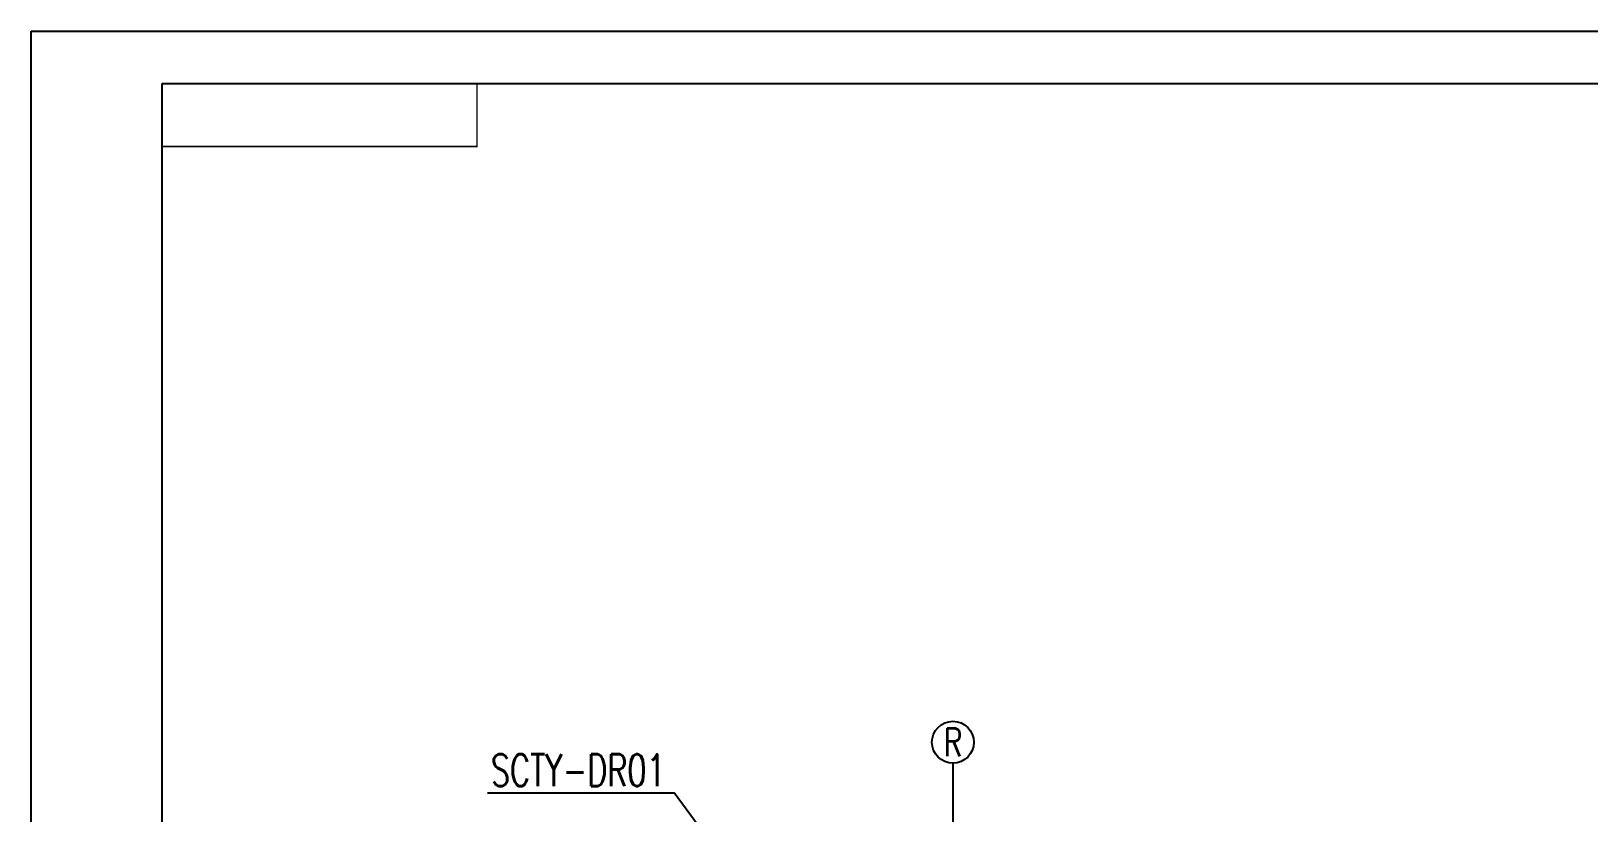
# Model space of a CAD drawing. Header units: millimetres. Extents: x 21147 to 38967, y 10167 to 35397.
# Drawn here: x 21147 to 30057, y 30928 to 35397 of the extents above; entities that cross this region are included whole.
import ezdxf
from ezdxf.enums import TextEntityAlignment as Align

# ---------------------------------------------------------------- set-up
doc = ezdxf.new("R2010")
doc.units = ezdxf.units.MM
doc.linetypes.add('CENTER', pattern=[1.25, 1, -0.1, 0.05, -0.1])
for name, color, linetype in [('CC', 4, 'Continuous'), ('TK', 3, 'Continuous'), ('ZX', 1, 'CENTER')]:
    doc.layers.add(name, color=color, linetype=linetype)
doc.styles.add('HZA', font='TXT', dxfattribs={"width": 0.75, "bigfont": 'AMS_DX'})

msp = doc.modelspace()

# ---------------------------------------------------------------- linework, layer by layer
at = {"layer": 'CC'}
msp.add_line((25263.88256, 30450.46336), (24825.96924, 31042.03635), dxfattribs=at)
at = {"layer": 'CC', "const_width": 10.4}
msp.add_lwpolyline([(23757.16515, 31042.03635), (24825.96924, 31042.03635)], dxfattribs=at)
at = {"layer": 'CC'}
msp.add_circle((26419.88256, 31331.87889), 120, dxfattribs=at)
at = {"layer": 'TK'}
for p, q in [((21897.40876, 10467.34523), (21897.40876, 35097.34523)), ((21897.40876, 35097.34523), (38667.40876, 35097.34523))]:
    msp.add_line(p, q, dxfattribs=at)
msp.add_lwpolyline([(21147.40876, 35397.34523), (38967.40876, 35397.34523), (38967.40876, 10167.34523), (21147.40876, 10167.34523)], close=True, dxfattribs=at)
at = {"layer": 'TK', "const_width": 9}
msp.add_lwpolyline([(21897.40876, 34737.34523), (23697.40876, 34737.34523), (23697.40876, 35097.34523)], dxfattribs=at)
at = {"layer": 'ZX'}
msp.add_line((26419.88256, 31212.84544), (26419.88256, 21066.49423), dxfattribs=at)

# ---------------------------------------------------------------- texts
at = {"layer": 'CC', "style": 'HZA', "width": 0.75}
msp.add_text('R', height=160, dxfattribs=at).set_placement((26419.88256, 31331.87889), align=Align.MIDDLE)
at = {"layer": 'CC', "style": 'HZA', "width": 0.7}
msp.add_text('SCTY-DR01', height=182, dxfattribs=at).set_placement((24276.96061, 31081.03635), align=Align.CENTER)

doc.saveas('drawing.dxf')
